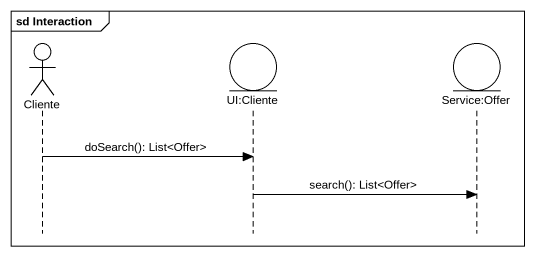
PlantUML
@startuml
mainframe sd Interaction
hide footbox
actor Cliente
entity "UI:Cliente" as UI_Cliente
entity "Service:Offer" as Service_Offer

Cliente -> UI_Cliente : doSearch(): List<Offer>
UI_Cliente -> Service_Offer : search(): List<Offer>
@enduml
